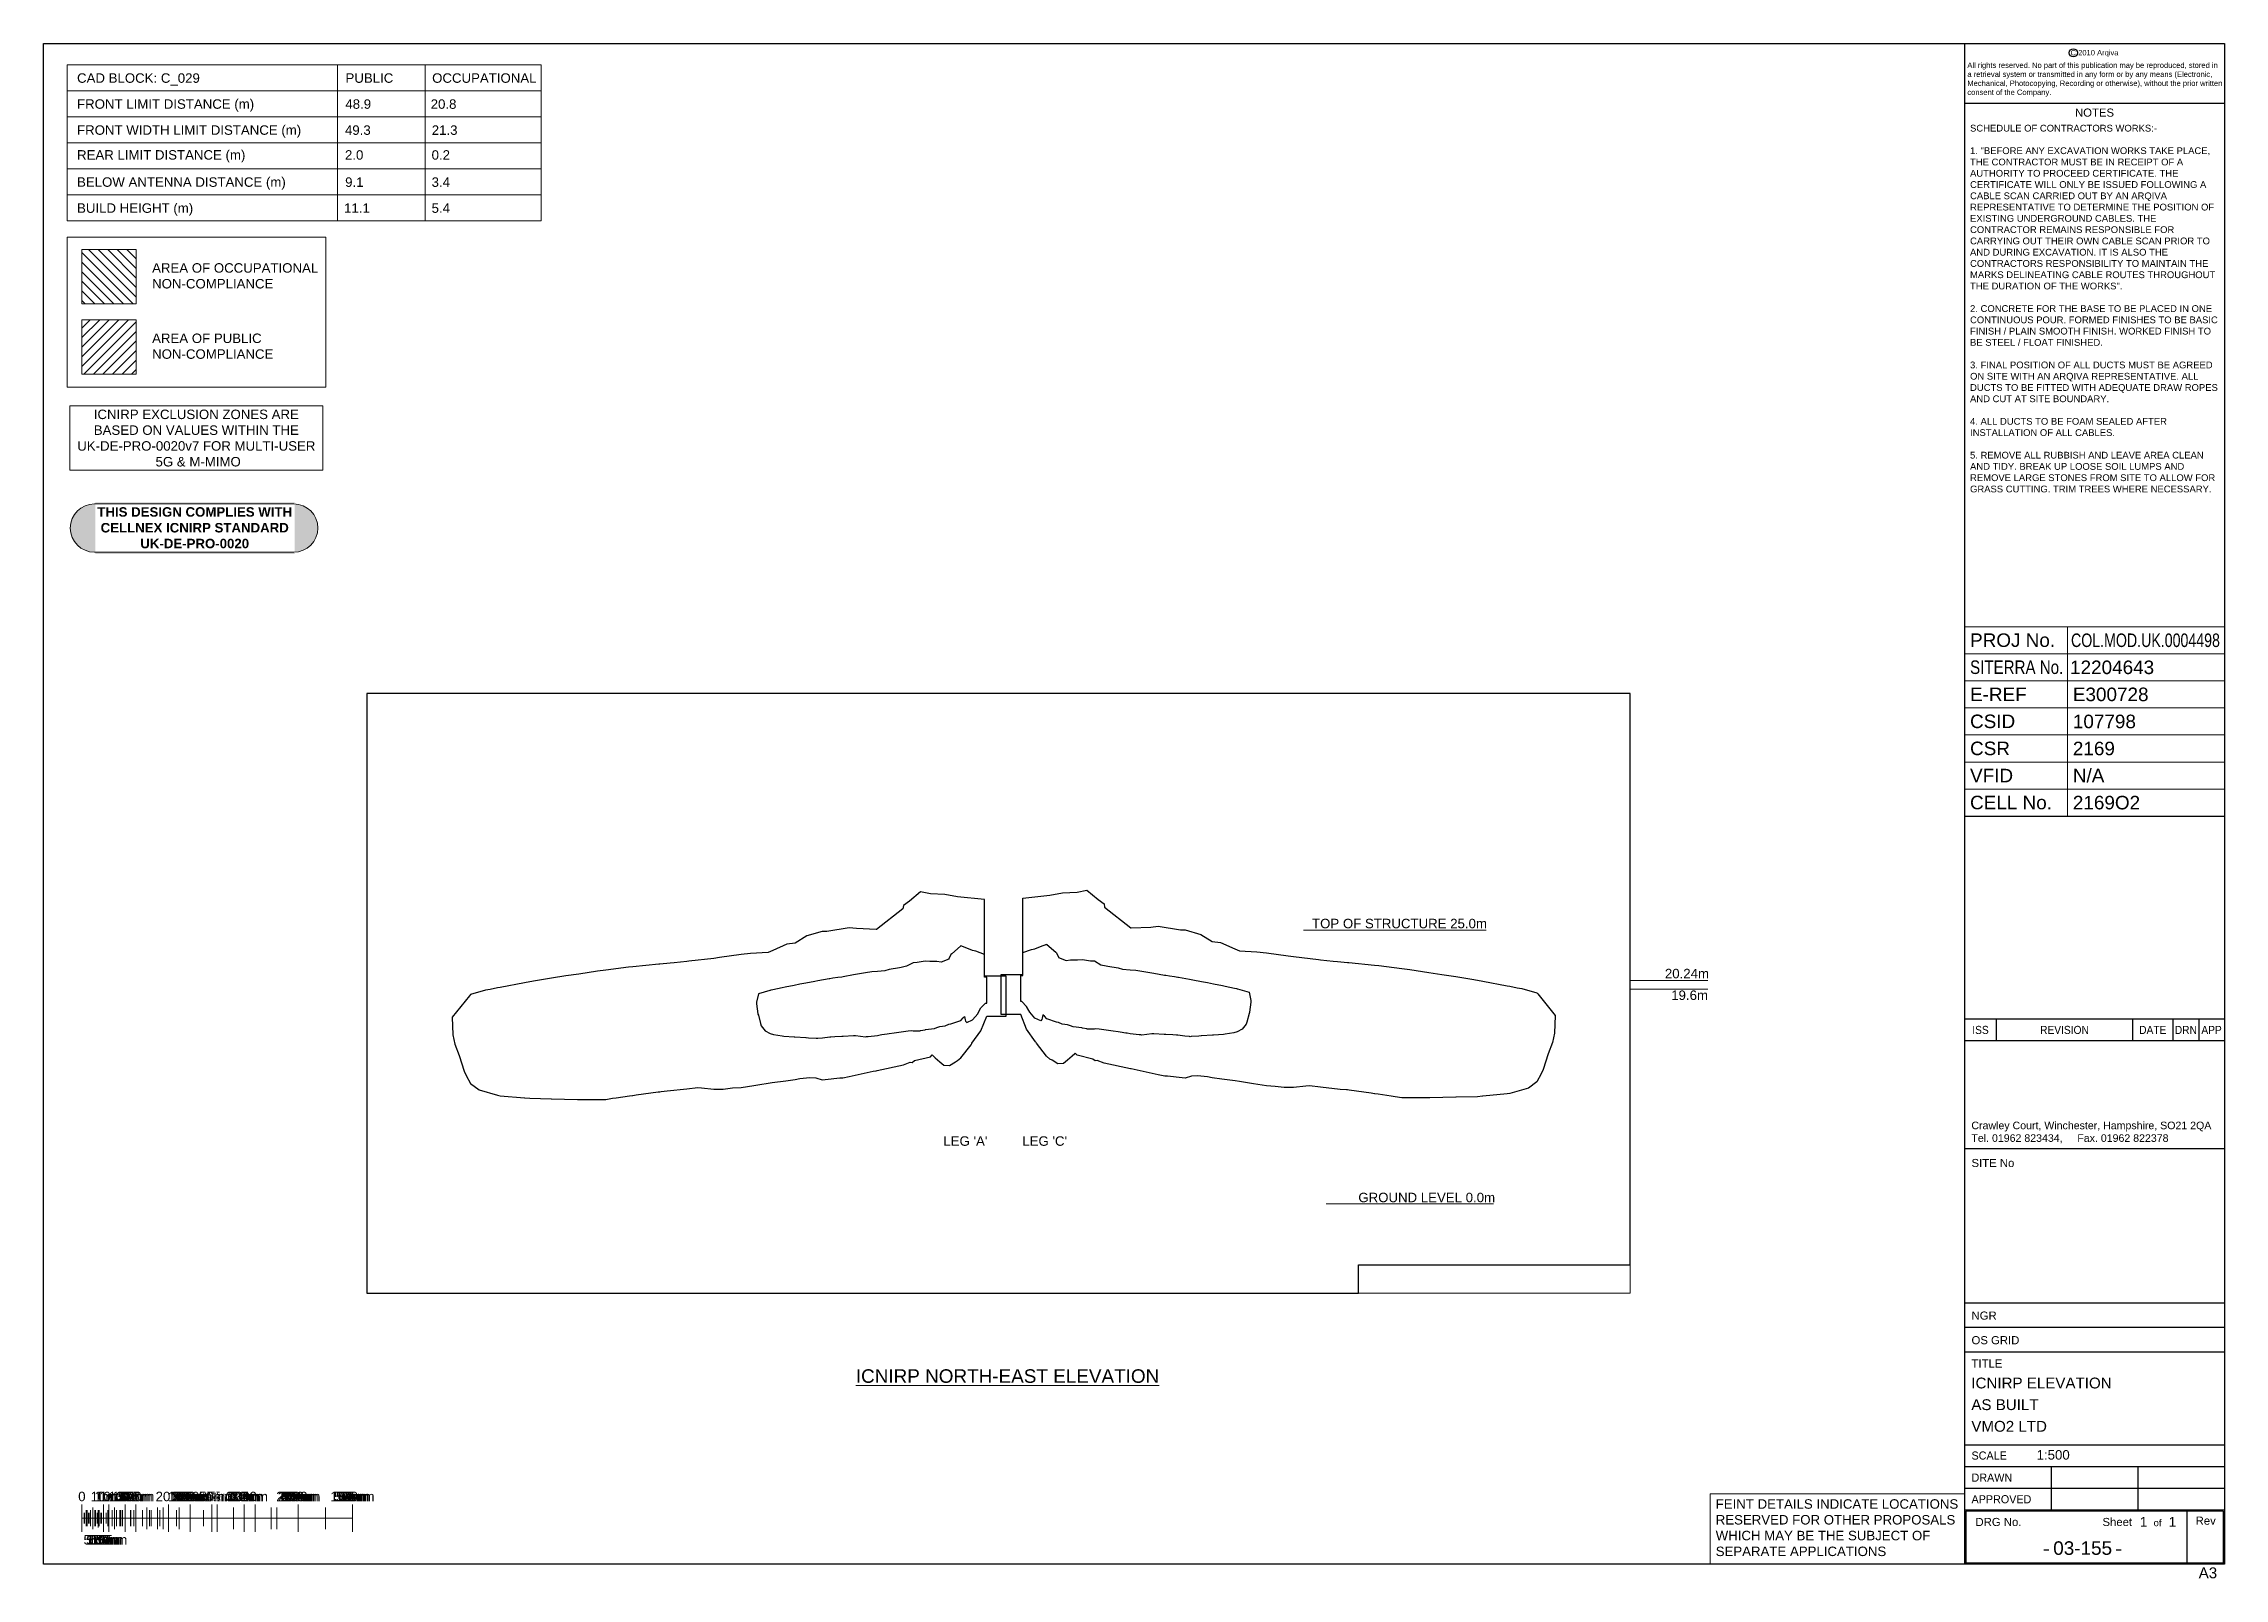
# Paper-space layout '03-155 VMO2 ICNIRP ELEVATION' of a CAD drawing. Header units: millimetres. Extents: x 0 to 403, y -3 to 281.
import ezdxf
from ezdxf.enums import TextEntityAlignment as Align

# ---------------------------------------------------------------- set-up
doc = ezdxf.new("R2010")
doc.units = ezdxf.units.MM
doc.header["$LTSCALE"] = 30
doc.layers.add('ACAD ENTITIES HIDDEN', color=7, linetype='Continuous')
for name, color, linetype, lineweight in [('BORDER', 7, 'Continuous', 25), ('HIGHLIGHT', 1, 'Continuous', 30), ('TEXT AND DIMENSIONS', 7, 'Continuous', 13)]:
    doc.layers.add(name, color=color, linetype=linetype, lineweight=lineweight)
doc.layers.add('VIEWPORTS', color=7, linetype='Continuous', plot=False)
doc.styles.add('textstyle3', font='arial.ttf')
doc.styles.add('textstyle4', font='arial.ttf', dxfattribs={"width": 0.9})
doc.styles.add('textstyle5', font='arial.ttf', dxfattribs={"width": 0.95})

# ---------------------------------------------------------------- blocks, each defined once
blk = doc.blocks.new('A3MAS')
at = {"layer": 'BORDER'}
for p, q in [((0, 281), (403, 281)), ((0, 0), (0, 281)), ((355, 281), (355, 0)), ((403, 281), (403, 0)), ((355, 270), (403, 270)), ((355, 138.24), (403, 138.24)), ((403, 100.74), (355, 100.74)), ((403, 96.74), (355, 96.74)), ((360.85, 100.74), (360.85, 96.74)), ((386.04, 100.74), (386.04, 96.74)), ((393.5, 100.74), (393.5, 96.74)), ((398.25, 100.74), (398.25, 96.74)), ((403, 76.74), (355, 76.74)), ((403, 48.21), (355, 48.21)), ((403, 43.71), (355, 43.71)), ((403, 39.21), (355, 39.21)), ((403, 22), (355, 22)), ((403, 18), (355, 18)), ((371, 18), (371, 10)), ((387, 18), (387, 10)), ((403, 14), (355, 14)), ((403, 10), (355, 10)), ((355.2, 9.8), (355.2, 0.2)), ((402.8, 9.8), (355.2, 9.8)), ((396.05, 9.8), (396.05, 0.2)), ((402.8, 9.8), (402.8, 0.2)), ((403, 0), (0, 0)), ((402.8, 0.2), (355.2, 0.2))]:
    blk.add_line(p, q, dxfattribs=at)
at = {"layer": 'BORDER', "const_width": 0.25}
for points in [[(369.61, 2.64), (370.61, 2.64)], [(382.95, 2.64), (383.95, 2.64)]]:
    blk.add_lwpolyline(points, dxfattribs=at)
at = {"layer": 'BORDER'}
blk.add_circle((375.08, 279.3), 0.764, dxfattribs=at)
at = {"layer": 'BORDER', "style": 'textstyle3'}
blk.add_text('NOTES', height=1.5, dxfattribs=at).set_placement((379, 267.5), align=Align.CENTER)
at = {"layer": 'BORDER'}
for s, style, width, p in [('ISS', 'textstyle4', 0.9, (357.93, 98.73)), ('REVISION', 'textstyle4', 0.9, (373.45, 98.73)), ('DATE', 'textstyle4', 0.9, (389.77, 98.73)), ('DRN', 'textstyle4', 0.9, (395.88, 98.73)), ('APP', 'textstyle4', 0.9, (400.63, 98.73)), ('DRAWN', 'textstyle5', 0.95, (360.03, 16)), ('APPROVED', 'textstyle5', 0.95, (361.8, 12))]:
    blk.add_text(s, height=1.5, dxfattribs=dict(at, style=style, width=width)).set_placement(p, align=Align.MIDDLE_CENTER)
at = {"layer": 'BORDER', "style": 'textstyle3'}
for s, p in [('SITE No', (356.27, 73.39)), ('NGR', (356.27, 45.19)), ('OS GRID', (356.27, 40.64)), ('TITLE', (356.27, 36.33)), ('DRG No.', (357, 7.05))]:
    blk.add_text(s, height=1.5, dxfattribs=at).set_placement(p)
at = {"layer": 'BORDER', "style": 'textstyle5', "width": 0.95}
blk.add_text('SCALE', height=1.5, dxfattribs=at).set_placement((356.27, 19.33))
at = {"layer": 'BORDER', "style": 'textstyle3'}
for s, height, p in [('Sheet', 1.5, (383.21, 7.83)), ('of', 1.25, (390.65, 7.67)), ('Rev', 1.5, (399.55, 8.03))]:
    blk.add_text(s, height=height, dxfattribs=at).set_placement(p, align=Align.MIDDLE)
for s, insert, char_height, attachment_point in [('C 2010 Arqiva', (379, 279.82), 1, 2), ('A3', (399.96, -1.61), 2, 5)]:
    blk.add_mtext(s, dxfattribs=dict(at, insert=insert, char_height=char_height, attachment_point=attachment_point))
at = {"layer": 'BORDER', "attachment_point": 1, "style": 'textstyle3'}
for s, insert, char_height, width in [('All rights reserved. No part of this publication may be reproduced, stored in a retrieval system or transmitted in any form or by any means (Electronic, Mechanical, Photocopying, Recording or otherwise), without the prior written consent of the Company.', (355.5, 277.51), 1, 47), ('Crawley Court, Winchester, Hampshire, SO21 2QA\\PTel. 01962 823434,     Fax. 01962 822378', (356.25, 81.78), 1.4, 45.75)]:
    blk.add_mtext(s, dxfattribs=dict(at, insert=insert, char_height=char_height, width=width))
at = {"layer": 'BORDER', "style": 'textstyle3'}
for tag, p, height in [('TITLE1', (356.24, 32.48), 2), ('TITLE2', (356.24, 28.48), 2), ('TITLE3', (356.24, 24.48), 2), ('SCALE', (368.3, 19.33), 1.75)]:
    blk.add_attdef(tag, p, '', height=height, dxfattribs=at)
for tag, height, p in [('SHTNO', 1.8, (388.07, 7.83)), ('SHTOF', 1.8, (393.4, 7.83)), ('USERIDCATEGORY', 2.5, (376.81, 2.98))]:
    blk.add_attdef(tag, text='', height=height, dxfattribs=at).set_placement(p, align=Align.MIDDLE)
blk = doc.blocks.new('*U36')
at = {"layer": 'TEXT AND DIMENSIONS'}
for p, q in [((0, 2.5), (0, -2.5)), ((0, 2.5), (0, -2.5)), ((0, 2.5), (0, -2.5)), ((0, 2.5), (0, -2.5)), ((0, 2.5), (0, -2.5)), ((0, 2.5), (0, -2.5)), ((0, 2.5), (0, -2.5)), ((0, 2.5), (0, -2.5)), ((0, 2.5), (0, -2.5)), ((0, 2.5), (0, -2.5)), ((0, 2.5), (0, -2.5)), ((0, 2.5), (0, -2.5)), ((0, 2.5), (0, -2.5)), ((0, 0), (40, 0)), ((0, 0), (50, 0)), ((0, 0), (40, 0)), ((0, 0), (40, 0)), ((0, 0), (50, 0)), ((0, 0), (50, 0)), ((0, 0), (50, 0)), ((0, 0), (40, 0)), ((0, 0), (50, 0)), ((0, 0), (50, 0)), ((0, 0), (50, 0)), ((0, 0), (40, 0)), ((0, 0), (40, 0)), ((0, 0), (50, 0)), ((0, 0), (40, 0)), ((0, 0), (40, 0)), ((0, 0), (40, 0)), ((0, 0), (40, 0)), ((0.4, 1), (0.4, -1)), ((0.5, 1), (0.5, -1)), ((0.8, 1.5), (0.8, -1.5)), ((0.8, 1.5), (0.8, -1.5)), ((0.8, 1), (0.8, -1)), ((1, 1.5), (1, -1.5)), ((1, 1.5), (1, -1.5)), ((1, 1.5), (1, -1.5)), ((1, 1.5), (1, -1.5)), ((1, 1.5), (1, -1.5)), ((1, 1), (1, -1)), ((1.2, 1), (1.2, -1)), ((1.5, 1), (1.5, -1)), ((1.6, 1.5), (1.6, -1.5)), ((1.6, 1.5), (1.6, -1.5)), ((1.6, 1), (1.6, -1)), ((2, 2), (2, -2)), ((2, 2), (2, -2)), ((2, 2), (2, -2)), ((2, 2), (2, -2)), ((2, 2), (2, -2)), ((2, 1.5), (2, -1.5)), ((2, 1.5), (2, -1.5)), ((2, 1.5), (2, -1.5)), ((2, 1.5), (2, -1.5)), ((2, 1), (2, -1)), ((2.4, 1.5), (2.4, -1.5)), ((2.4, 1.5), (2.4, -1.5)), ((2.4, 1), (2.4, -1)), ((2.5, 1.5), (2.5, -1.5)), ((2.5, 1.5), (2.5, -1.5)), ((2.8, 1), (2.8, -1)), ((3, 1.5), (3, -1.72)), ((3, 1.5), (3, -1.72)), ((3, 1.5), (3, -1.72)), ((3, 1.5), (3, -1.72)), ((3, 1.5), (3, -1.72)), ((3, 1), (3, -1)), ((3.2, 1.5), (3.2, -1.5)), ((3.2, 1.5), (3.2, -1.5)), ((3.2, 1), (3.2, -1)), ((3.5, 1), (3.5, -1)), ((3.6, 1), (3.6, -1)), ((4, 2.5), (4, -2.5)), ((4, 2.5), (4, -2.5)), ((4, 2.5), (4, -2.5)), ((4, 2), (4, -2)), ((4, 2), (4, -2)), ((4, 2), (4, -2)), ((4, 2), (4, -2)), ((4, 2), (4, -2)), ((4, 2), (4, -2)), ((4, 2), (4, -2)), ((4, 1), (4, -1)), ((4.5, 1), (4.5, -1)), ((4.8, 1.5), (4.8, -1.5)), ((4.8, 1.5), (4.8, -1.5)), ((5, 2.5), (5, -2.5)), ((5, 2.5), (5, -2.5)), ((5, 1.5), (5, -1.5)), ((5, 1.5), (5, -1.5)), ((5, 1.5), (5, -1.5)), ((5, 1.5), (5, -1.5)), ((5, 1.5), (5, -1.5)), ((5.6, 1.5), (5.6, -1.5)), ((5.6, 1.5), (5.6, -1.5)), ((6, 2), (6, -2)), ((6, 2), (6, -2)), ((6, 2), (6, -2)), ((6, 2), (6, -2)), ((6, 2), (6, -2)), ((6, 1.5), (6, -1.5)), ((6, 1.5), (6, -1.5)), ((6, 1.5), (6, -1.5)), ((6, 1.5), (6, -1.5)), ((6.4, 1.5), (6.4, -1.5)), ((6.4, 1.5), (6.4, -1.5)), ((7, 1.5), (7, -1.5)), ((7, 1.5), (7, -1.5)), ((7, 1.5), (7, -1.5)), ((7, 1.5), (7, -1.5)), ((7, 1.5), (7, -1.5)), ((7.2, 1.5), (7.2, -1.5)), ((7.2, 1.5), (7.2, -1.5)), ((7.5, 1.5), (7.5, -1.5)), ((7.5, 1.5), (7.5, -1.5)), ((8, 2.5), (8, -2.5)), ((8, 2.5), (8, -2.5)), ((8, 2), (8, -2)), ((8, 2), (8, -2)), ((8, 2), (8, -2)), ((8, 2), (8, -2)), ((8, 2), (8, -2)), ((8, 2), (8, -2)), ((8, 2), (8, -2)), ((8, 2), (8, -2)), ((9, 1.5), (9, -1.5)), ((9, 1.5), (9, -1.5)), ((9.07, 1.5), (9.07, -1.5)), ((9.07, 1.5), (9.07, -1.5)), ((9.07, 1.5), (9.07, -1.5)), ((9.6, 1.5), (9.6, -1.5)), ((10, 2.5), (10, -2.5)), ((10, 2.5), (10, -2.5)), ((10, 2.5), (10, -2.5)), ((10, 2.5), (10, -2.5)), ((10, 2.5), (10, -2.5)), ((10, 2.5), (10, -2.5)), ((10, 2.5), (10, -2.5)), ((10, 2), (10, -2)), ((10, 2), (10, -2)), ((10, 1.5), (10, -1.5)), ((10, 1.5), (10, -1.5)), ((10, 1.5), (10, -1.5)), ((10, 1.5), (10, -1.5)), ((10, 1.5), (10, -1.5)), ((11.2, 1.5), (11.2, -1.5)), ((12, 2), (12, -2)), ((12, 2), (12, -2)), ((12, 2), (12, -2)), ((12, 2), (12, -2)), ((12, 2), (12, -2)), ((12, 2), (12, -2)), ((12, 2), (12, -2)), ((12, 2), (12, -2)), ((12, 2), (12, -2)), ((12.5, 1.5), (12.5, -1.5)), ((12.5, 1.5), (12.5, -1.5)), ((12.8, 1.5), (12.8, -1.5)), ((14, 2), (14, -2)), ((14, 2), (14, -2)), ((14, 2), (14, -2)), ((14, 2), (14, -2)), ((14, 2), (14, -2)), ((14, 1.5), (14, -1.5)), ((14, 1.5), (14, -1.5)), ((14, 1.5), (14, -1.5)), ((14, 1.5), (14, -1.5)), ((14, 1.5), (14, -1.5)), ((14.4, 1.5), (14.4, -1.5)), ((15, 2), (15, -2)), ((15, 2), (15, -2)), ((16, 2.5), (16, -2.5)), ((16, 2), (16, -2)), ((16, 2), (16, -2)), ((16, 2), (16, -2)), ((16, 2), (16, -2)), ((16, 2), (16, -2)), ((16, 2), (16, -2)), ((16, 2), (16, -2)), ((16, 2), (16, -2)), ((16, 2), (16, -2)), ((17.5, 1.5), (17.5, -1.5)), ((17.5, 1.5), (17.5, -1.5)), ((18, 2), (18, -2)), ((18, 2), (18, -2)), ((18, 2), (18, -2)), ((18, 2), (18, -2)), ((18, 2), (18, -2)), ((18, 1.5), (18, -1.5)), ((18, 1.5), (18, -1.5)), ((18, 1.5), (18, -1.5)), ((18, 1.5), (18, -1.5)), ((18, 1.5), (18, -1.5)), ((20, 2.5), (20, -2.5)), ((20, 2.5), (20, -2.5)), ((20, 2.5), (20, -2.5)), ((20, 2.5), (20, -2.5)), ((20, 2.5), (20, -2.5)), ((20, 2.5), (20, -2.5)), ((20, 2.5), (20, -2.5)), ((20, 2.5), (20, -2.5)), ((20, 2.5), (20, -2.5)), ((20, 2.5), (20, -2.5)), ((20, 2), (20, -2)), ((20, 2), (20, -2)), ((20, 2), (20, -2)), ((22.5, 1.5), (22.5, -1.5)), ((22.5, 1.5), (22.5, -1.5)), ((24, 2.5), (24, -2.5)), ((24, 2), (24, -2)), ((24, 2), (24, -2)), ((24, 2), (24, -2)), ((25, 2.5), (25, -2.5)), ((25, 2.5), (25, -2.5)), ((28, 2), (28, -2)), ((28, 2), (28, -2)), ((28, 2), (28, -2)), ((30, 2.5), (30, -2.5)), ((30, 2.5), (30, -2.5)), ((30, 2), (30, -2)), ((30, 2), (30, -2)), ((32, 2.5), (32, -2.5)), ((32, 2), (32, -2)), ((32, 2), (32, -2)), ((32, 2), (32, -2)), ((35, 2), (35, -2)), ((35, 2), (35, -2)), ((36, 2), (36, -2)), ((36, 2), (36, -2)), ((36, 2), (36, -2)), ((40, 2.5), (40, -2.5)), ((40, 2.5), (40, -2.5)), ((40, 2.5), (40, -2.5)), ((40, 2.5), (40, -2.5)), ((40, 2.5), (40, -2.5)), ((40, 2.5), (40, -2.5)), ((40, 2.5), (40, -2.5)), ((40, 2.5), (40, -2.5)), ((40, 2.5), (40, -2.5)), ((40, 2.5), (40, -2.5)), ((40, 2.5), (40, -2.5)), ((40, 2), (40, -2)), ((40, 2), (40, -2)), ((45, 2), (45, -2)), ((45, 2), (45, -2)), ((50, 2.5), (50, -2.5)), ((50, 2.5), (50, -2.5)), ((50, 2.5), (50, -2.5)), ((50, 2.5), (50, -2.5))]:
    blk.add_line(p, q, dxfattribs=at)
at = {"layer": 'TEXT AND DIMENSIONS', "flags": 128}
for points in [[(0, 2.5), (0, -2.5)], [(0, 2.5), (0, -2.5)], [(0, 2.5), (0, -2.5)], [(0, 2.5), (0, -2.5)], [(0, 2.5), (0, -2.5)], [(0, 2.5), (0, -2.5)], [(0, 2.5), (0, -2.5)], [(0, 0), (50, 0)], [(0, 0), (40, 0)], [(1, 1.5), (1, -1.5)], [(1, 1.5), (1, -1.5)], [(1, 1.5), (1, -1.5)], [(2, 1.5), (2, -1.5)], [(2, 1.5), (2, -1.5)], [(2, 1.5), (2, -1.5)], [(3, 1.5), (3, -1.5)], [(3, 1.5), (3, -1.5)], [(3, 1.5), (3, -1.5)], [(4, 2), (4, -2)], [(4, 1.5), (4, -1.5)], [(4, 1.5), (4, -1.5)], [(4, 1.5), (4, -1.5)], [(5, 2), (5, -2)], [(5, 2), (5, -2)], [(5, 2), (5, -2)], [(6, 1.5), (6, -1.5)], [(6, 1.5), (6, -1.5)], [(6, 1.5), (6, -1.5)], [(7, 1.5), (7, -1.5)], [(7, 1.5), (7, -1.5)], [(7, 1.5), (7, -1.5)], [(8, 2), (8, -2)], [(8, 1.5), (8, -1.5)], [(8, 1.5), (8, -1.5)], [(8, 1.5), (8, -1.5)], [(9, 1.5), (9, -1.5)], [(9, 1.5), (9, -1.5)], [(9, 1.5), (9, -1.5)], [(10, 2.5), (10, -2.5)], [(10, 2.5), (10, -2.5)], [(10, 2.5), (10, -2.5)], [(12, 2), (12, -2)], [(16, 2), (16, -2)], [(20, 2.5), (20, -2.5)], [(20, 2.5), (20, -2.5)], [(20, 2.5), (20, -2.5)], [(20, 2.5), (20, -2.5)], [(25, 2.5), (25, -2.5)], [(30, 2.5), (30, -2.5)], [(40, 2.5), (40, -2.5)], [(40, 2.5), (40, -2.5)], [(40, 2.5), (40, -2.5)], [(50, 2.5), (50, -2.5)], [(50, 2.5), (50, -2.5)], [(50, 2.5), (50, -2.5)], [(50, 2.5), (50, -2.5)], [(50, 2.5), (50, -2.5)]]:
    blk.add_lwpolyline(points, dxfattribs=at)
at = {"layer": 'TEXT AND DIMENSIONS'}
for points in [[(1, 1.5), (1, -1.5)], [(1, 1.5), (1, -1.5)], [(1, 1.5), (1, -1.5)], [(1, 1.5), (1, -1.5)], [(2, 1.5), (2, -1.5)], [(2, 1.5), (2, -1.5)], [(2, 1.5), (2, -1.5)], [(2, 1.5), (2, -1.5)], [(3, 1.5), (3, -1.5)], [(3, 1.5), (3, -1.5)], [(3, 1.5), (3, -1.5)], [(3, 1.5), (3, -1.5)], [(4, 1.5), (4, -1.5)], [(4, 1.5), (4, -1.5)], [(4, 1.5), (4, -1.5)], [(4, 1.5), (4, -1.5)], [(5, 2), (5, -2)], [(5, 2), (5, -2)], [(5, 2), (5, -2)], [(5, 2), (5, -2)], [(6, 1.5), (6, -1.5)], [(6, 1.5), (6, -1.5)], [(6, 1.5), (6, -1.5)], [(6, 1.5), (6, -1.5)], [(7, 1.5), (7, -1.5)], [(7, 1.5), (7, -1.5)], [(7, 1.5), (7, -1.5)], [(7, 1.5), (7, -1.5)], [(8, 1.5), (8, -1.5)], [(8, 1.5), (8, -1.5)], [(8, 1.5), (8, -1.5)], [(8, 1.5), (8, -1.5)], [(9, 1.5), (9, -1.5)], [(9, 1.5), (9, -1.5)], [(9, 1.5), (9, -1.5)], [(9, 1.5), (9, -1.5)], [(10, 2.5), (10, -2.5)], [(10, 2.5), (10, -2.5)], [(12, 1.5), (12, -1.5)], [(12, 1.5), (12, -1.5)], [(12, 1.5), (12, -1.5)], [(12, 1.5), (12, -1.5)], [(12, 1.5), (12, -1.5)], [(14, 1.5), (14, -1.5)], [(14, 1.5), (14, -1.5)], [(14, 1.5), (14, -1.5)], [(14, 1.5), (14, -1.5)], [(14, 1.5), (14, -1.5)], [(16, 1.5), (16, -1.5)], [(16, 1.5), (16, -1.5)], [(16, 1.5), (16, -1.5)], [(16, 1.5), (16, -1.5)], [(16, 1.5), (16, -1.5)], [(18, 1.5), (18, -1.5)], [(18, 1.5), (18, -1.5)], [(18, 1.5), (18, -1.5)], [(18, 1.5), (18, -1.5)], [(18, 1.5), (18, -1.5)], [(20, 2.5), (20, -2.5)], [(24, 2), (24, -2)], [(25, 2.5), (25, -2.5)], [(25, 2), (25, -2)], [(25, 2), (25, -2)], [(25, 2), (25, -2)], [(25, 2), (25, -2)], [(25, 2), (25, -2)], [(28, 2), (28, -2)], [(30, 2.5), (30, -2.5)], [(30, 2.5), (30, -2.5)], [(32, 2), (32, -2)], [(36, 2), (36, -2)], [(40, 2.5), (40, -2.5)], [(40, 2.5), (40, -2.5)]]:
    blk.add_lwpolyline(points, dxfattribs=at)
at = {"layer": 'TEXT AND DIMENSIONS', "char_height": 1.75, "attachment_point": 5, "style": 'textstyle3'}
for s, insert in [('0', (0, 4)), ('0', (0, 4)), ('0', (0, 4)), ('0', (0, 4)), ('0', (0, 4)), ('0', (0, 4)), ('0', (0, 4)), ('0', (0, 4)), ('0', (0, 4)), ('0', (0, 4)), ('0', (0, 4)), ('0', (0, 4)), ('0', (0, 4)), ('0', (0, 4)), ('0', (0, 4)), ('0', (0, 4)), ('0', (0, 4)), ('0', (0, 4)), ('0', (0, 4)), ('0', (0, 4)), ('10m', (4, 4)), ('1m', (4, 4)), ('10m', (5, 4)), ('1m', (5, 4)), ('100m', (8, 4)), ('10m', (8, 4)), ('50mm', (10, 4)), ('20mm', (10, 4)), ('10mm', (10, 4)), ('500m', (10, 4)), ('100m', (10, 4)), ('0.1m', (10, 4)), ('0.2m', (10, 4)), ('0.5m', (10, 4)), ('50m', (10, 4)), ('10m', (10, 4)), ('5m', (10, 4)), ('1m', (10, 4)), ('20m', (16, 4)), ('100mm', (20, 4)), ('1000m', (20, 4)), ('20mm', (20, 4)), ('500m', (20, 4)), ('200m', (20, 4)), ('250m', (20, 4)), ('100m', (20, 4)), ('0.2m', (20, 4)), ('0.5m', (20, 4)), ('50m', (20, 4)), ('20m', (20, 4)), ('10m', (20, 4)), ('5m', (20, 4)), ('2m', (20, 4)), ('1m', (20, 4)), ('50mm', (25, 4)), ('30m', (24, 4)), ('0.5m', (25, 4)), ('50m', (25, 4)), ('5m', (25, 4)), ('30mm', (30, 4)), ('300m', (30, 4)), ('0.3m', (30, 4)), ('30m', (30, 4)), ('3m', (30, 4)), ('40m', (32, 4)), ('200mm', (40, 4)), ('2000m', (40, 4)), ('1000m', (40, 4)), ('40mm', (40, 4)), ('400m', (40, 4)), ('500m', (40, 4)), ('200m', (40, 4)), ('100m', (40, 4)), ('0.4m', (40, 4)), ('40m', (40, 4)), ('50m', (40, 4)), ('20m', (40, 4)), ('10m', (40, 4)), ('4m', (40, 4)), ('2m', (40, 4)), ('1m', (40, 4)), ('100mm', (50, 4)), ('50mm', (50, 4)), ('500m', (50, 4)), ('100m', (50, 4)), ('0.5m', (50, 4)), ('50m', (50, 4)), ('10m', (50, 4)), ('5m', (50, 4)), ('1m', (50, 4)), ('5m', (2, -4)), ('5m', (2.5, -4)), ('100m', (4, -4)), ('0.1m', (4, -4)), ('50m', (4, -4)), ('10mm', (5, -4)), ('0.1m', (5, -4)), ('0.5m', (5, -4)), ('5mm', (5, -4)), ('5m', (4, -4)), ('50m', (5, -4)), ('5m', (5, -4))]:
    blk.add_mtext(s, dxfattribs=dict(at, insert=insert))

psp = doc.layouts.new('03-155 VMO2 ICNIRP ELEVATION')

# ---------------------------------------------------------------- hatches: boundary and pattern name
at = {"layer": 'TEXT AND DIMENSIONS', "transparency": 33554687}
h = psp.add_hatch(dxfattribs=at)
h.set_pattern_fill('ANSI31', color=1, scale=10, angle=90, style=0, pattern_type=0)
h.set_pattern_definition([(135, (-63.7203, 210.6516), (-0.883883, -0.883883), [])])
h.paths.add_polyline_path([(17.09, 242.93), (7.09, 242.93), (7.09, 232.93), (17.09, 232.93)], flags=0)
h = psp.add_hatch(dxfattribs=at)
h.set_pattern_fill('ANSI31', color=5, scale=10, style=0, pattern_type=0)
h.set_pattern_definition([(45, (-63.7203, 210.6516), (-0.883883, 0.883883), [])])
h.paths.add_polyline_path([(17.09, 229.93), (7.09, 229.93), (7.09, 219.93), (17.09, 219.93)], flags=0)
h = psp.add_hatch(color=3, dxfattribs=at)
edge = h.paths.add_edge_path(flags=0)
edge.add_arc((46.22, 191.48), 4.47, 270, 450)
edge.add_line((46.22, 195.94), (9.39, 195.94))
edge.add_arc((9.39, 191.48), 4.47, 90, 270)
edge.add_line((9.39, 187.01), (46.22, 187.01))
h.paths.add_polyline_path([(9.55, 186.7), (46.42, 186.7), (46.42, 196.2), (9.55, 196.2)], flags=0)

# ---------------------------------------------------------------- linework, layer by layer
at = {"layer": 'HIGHLIGHT', "color": 5}
for points in [[(177.88, 108.69), (173.88, 108.69), (173.88, 122.81), (168.88, 123.3), (166.57, 123.78), (163.88, 123.89), (162.05, 124.26), (159.99, 122.54), (158.88, 121.73), (158.78, 121.09), (153.92, 117.27), (153.88, 117.27), (150.24, 117.45), (148.88, 117.58), (144.73, 116.94), (143.88, 116.93), (141.01, 116.09), (138.88, 114.76), (137.34, 114.55), (134.73, 113.41), (133.88, 113.04), (130.63, 112.84), (128.88, 112.68), (124.88, 112.09), (123.88, 111.96), (119.23, 111.44), (118.88, 111.4), (116.52, 111.15), (115.77, 111.09), (113.88, 110.89), (113.66, 110.87), (108.88, 110.39), (108.09, 110.3), (103.88, 109.79), (102.38, 109.59), (98.88, 109.06), (96.49, 108.7), (93.88, 108.3), (90.52, 107.73), (88.88, 107.43), (84.37, 106.58), (83.88, 106.49), (82.51, 106.23), (81.67, 106.09), (78.88, 105.3), (78.7, 105.06), (75.52, 101.09), (75.63, 97.84), (76.02, 96.09), (76.8, 94.01), (77.72, 91.09), (78.08, 90.29), (78.88, 88.81), (80.46, 87.67), (83.88, 86.67), (84.37, 86.58), (88.88, 86.16), (88.95, 86.16), (89.86, 86.09), (93.8, 86.01), (93.88, 86.01), (98.68, 85.89), (98.88, 85.89), (101.55, 85.9), (102.7, 85.9), (103.65, 85.86), (103.88, 85.9), (105.1, 86.09), (105.79, 86.2), (108.25, 86.55), (108.84, 86.61), (108.88, 86.61), (109.5, 86.71), (113.57, 87.3), (113.88, 87.32), (114.11, 87.36), (115.24, 87.45), (118.88, 87.85), (120.89, 88.1), (121.58, 88.03), (123.88, 87.79), (125.57, 87.78), (127.28, 88), (128.88, 88.11), (131.24, 88.45), (132.34, 88.64), (133.88, 88.87), (134.63, 89), (137.14, 89.35), (138.88, 89.6), (139.77, 89.73), (141.62, 89.95), (142.69, 89.9), (143.88, 89.53), (144.42, 89.59), (147.13, 89.85), (147.67, 89.88), (148.88, 90.11), (149.42, 90.27), (153.29, 91.09), (153.88, 91.2), (154.02, 91.23), (158.88, 92.25), (160.12, 92.75), (160.51, 92.72), (160.95, 93.05), (163.88, 93.77), (164.2, 94.14), (164.3, 94.01), (164.75, 93.59), (165.61, 92.82), (166.38, 92.24), (167.43, 92.14), (168.5, 92.83), (168.88, 93.05), (169.52, 93.59), (171.38, 95.97), (171.44, 96.09), (171.54, 96.25), (171.54, 96.26), (173.21, 98.59), (174.28, 101.29), (177.88, 101.29), (177.88, 108.69)], [(176.96, 108.99), (180.97, 108.99), (180.97, 123.11), (185.97, 123.61), (188.28, 124.09), (190.97, 124.2), (192.8, 124.56), (194.86, 122.85), (195.97, 122.04), (196.07, 121.39), (200.93, 117.58), (200.97, 117.57), (204.61, 117.75), (205.97, 117.89), (210.12, 117.25), (210.97, 117.23), (213.83, 116.39), (215.97, 115.07), (217.51, 114.86), (220.11, 113.72), (220.97, 113.35), (224.21, 113.15), (225.97, 112.98), (229.96, 112.4), (230.97, 112.27), (235.61, 111.75), (235.97, 111.71), (238.32, 111.46), (239.08, 111.39), (240.97, 111.2), (241.18, 111.18), (245.97, 110.7), (246.76, 110.61), (250.97, 110.1), (252.47, 109.89), (255.97, 109.37), (258.36, 109), (260.97, 108.6), (264.33, 108.04), (265.97, 107.74), (270.47, 106.89), (270.97, 106.79), (272.33, 106.54), (273.18, 106.39), (275.97, 105.61), (276.15, 105.37), (279.33, 101.39), (279.21, 98.15), (278.82, 96.39), (278.05, 94.32), (277.13, 91.39), (276.77, 90.6), (275.97, 89.12), (274.39, 87.97), (270.97, 86.97), (270.47, 86.89), (265.97, 86.47), (265.9, 86.47), (264.98, 86.39), (261.05, 86.31), (260.97, 86.31), (256.16, 86.2), (255.97, 86.19), (253.29, 86.2), (252.15, 86.2), (251.19, 86.17), (250.97, 86.2), (249.75, 86.39), (249.05, 86.5), (246.6, 86.86), (246.01, 86.92), (245.97, 86.92), (245.35, 87.02), (241.28, 87.61), (240.97, 87.63), (240.74, 87.66), (239.61, 87.75), (235.97, 88.16), (233.96, 88.4), (233.26, 88.34), (230.97, 88.09), (229.28, 88.08), (227.57, 88.3), (225.97, 88.42), (223.6, 88.76), (222.5, 88.95), (220.97, 89.18), (220.22, 89.31), (217.71, 89.65), (215.97, 89.9), (215.08, 90.04), (213.23, 90.26), (212.15, 90.21), (210.97, 89.83), (210.42, 89.89), (207.72, 90.16), (207.18, 90.19), (205.97, 90.42), (205.43, 90.57), (201.56, 91.39), (200.97, 91.51), (200.83, 91.53), (195.97, 92.56), (194.72, 93.05), (194.34, 93.02), (193.9, 93.35), (190.97, 94.07), (190.65, 94.44), (190.54, 94.32), (190.1, 93.89), (189.24, 93.13), (188.47, 92.55), (187.42, 92.45), (186.35, 93.14), (185.97, 93.35), (185.33, 93.89), (183.47, 96.28), (183.41, 96.39), (183.31, 96.55), (183.31, 96.56), (181.63, 98.89), (180.57, 101.59), (176.96, 101.59), (176.96, 108.99)]]:
    psp.add_lwpolyline(points, dxfattribs=at)
at = {"layer": 'HIGHLIGHT', "color": 1}
for points in [[(174.28, 108.49), (173.88, 108.49), (173.88, 112.7), (172.27, 113.28), (171.68, 113.43), (170.62, 113.83), (169.48, 114.29), (169.44, 114.23), (167.81, 112.78), (167.68, 112.69), (167.3, 111.87), (167.28, 111.83), (165.86, 111.27), (165.08, 111.36), (163.79, 111.4), (162.88, 111.44), (161.4, 111.21), (160.68, 111.16), (159.46, 110.49), (158.48, 110.25), (158.19, 110.2), (156.28, 109.87), (155.44, 109.65), (154.08, 109.54), (153.04, 109.45), (151.88, 109.29), (150.43, 109.04), (149.68, 108.9), (147.74, 108.55), (147.48, 108.51), (146.78, 108.41), (145.87, 108.29), (145.28, 108.17), (145.14, 108.15), (143.08, 107.8), (142.49, 107.7), (140.88, 107.38), (139.75, 107.16), (138.68, 106.96), (137.01, 106.62), (136.48, 106.52), (134.74, 106.15), (134.41, 106.09), (134.28, 106.04), (134.21, 106.02), (132.08, 105.42), (131.74, 103.89), (131.75, 103.56), (131.99, 101.69), (132.01, 101.62), (132.08, 101.45), (132.48, 99.89), (132.6, 99.49), (133.36, 98.57), (134.28, 98.07), (134.87, 97.88), (136.48, 97.61), (136.78, 97.59), (138.68, 97.46), (138.84, 97.45), (140.88, 97.35), (140.94, 97.35), (141.37, 97.29), (142.77, 97.19), (142.97, 97.18), (143.08, 97.19), (143.93, 97.29), (145.28, 97.45), (145.47, 97.48), (146.2, 97.52), (147.48, 97.59), (147.78, 97.59), (149.68, 97.69), (150.06, 97.67), (151.88, 97.48), (152.06, 97.5), (152.09, 97.5), (152.37, 97.54), (154.08, 97.72), (154.6, 97.81), (154.87, 97.86), (155.9, 98.02), (156.28, 98.07), (157.2, 98.21), (158.48, 98.4), (159.75, 98.56), (160.42, 98.64), (160.68, 98.58), (161.98, 98.59), (162.06, 98.61), (162.88, 98.77), (163, 98.8), (164.61, 99.02), (165.08, 99.15), (165.62, 99.35), (166.63, 99.49), (167.28, 99.78), (167.67, 99.88), (169.48, 100.45), (169.9, 100.98), (170.17, 101.2), (170.33, 100.59), (170.35, 100.36), (170.58, 100.1), (171.66, 100.59), (171.68, 100.61), (172.62, 101.69), (172.78, 101.99), (173.21, 102.79), (174.08, 103.69), (174.28, 103.69), (174.28, 108.49)], [(180.57, 108.79), (180.97, 108.79), (180.97, 113.01), (182.58, 113.58), (183.17, 113.73), (184.22, 114.14), (185.37, 114.59), (185.41, 114.53), (187.04, 113.09), (187.16, 112.99), (187.55, 112.18), (187.57, 112.14), (188.99, 111.58), (189.77, 111.67), (191.06, 111.7), (191.97, 111.74), (193.45, 111.52), (194.17, 111.47), (195.38, 110.79), (196.37, 110.56), (196.65, 110.51), (198.57, 110.18), (199.4, 109.96), (200.77, 109.85), (201.81, 109.75), (202.97, 109.6), (204.41, 109.35), (205.17, 109.21), (207.11, 108.86), (207.37, 108.82), (208.06, 108.71), (208.97, 108.59), (209.57, 108.48), (209.71, 108.45), (211.77, 108.11), (212.36, 108.01), (213.97, 107.68), (215.09, 107.47), (216.17, 107.26), (217.83, 106.93), (218.37, 106.82), (220.1, 106.46), (220.44, 106.39), (220.57, 106.35), (220.63, 106.33), (222.77, 105.73), (223.11, 104.19), (223.1, 103.87), (222.86, 101.99), (222.83, 101.93), (222.77, 101.75), (222.37, 100.19), (222.25, 99.79), (221.48, 98.88), (220.57, 98.37), (219.97, 98.19), (218.37, 97.92), (218.07, 97.89), (216.17, 97.77), (216, 97.76), (213.97, 97.66), (213.91, 97.65), (213.47, 97.59), (212.08, 97.5), (211.88, 97.48), (211.77, 97.49), (210.92, 97.59), (209.57, 97.76), (209.38, 97.78), (208.65, 97.83), (207.37, 97.89), (207.06, 97.9), (205.17, 97.99), (204.79, 97.98), (202.97, 97.79), (202.79, 97.81), (202.76, 97.81), (202.48, 97.84), (200.77, 98.02), (200.25, 98.11), (199.97, 98.16), (198.95, 98.32), (198.57, 98.38), (197.64, 98.52), (196.37, 98.71), (195.09, 98.87), (194.42, 98.95), (194.17, 98.88), (192.86, 98.9), (192.79, 98.92), (191.97, 99.07), (191.85, 99.11), (190.24, 99.32), (189.77, 99.46), (189.23, 99.65), (188.22, 99.79), (187.57, 100.09), (187.17, 100.19), (185.37, 100.75), (184.94, 101.28), (184.67, 101.51), (184.52, 100.89), (184.49, 100.67), (184.27, 100.4), (183.19, 100.89), (183.17, 100.92), (182.22, 101.99), (182.07, 102.3), (181.63, 103.09), (180.77, 103.99), (180.57, 103.99), (180.57, 108.79)]]:
    psp.add_lwpolyline(points, dxfattribs=at)
at = {"layer": 'TEXT AND DIMENSIONS'}
for p, q in [((54.32, 277.08), (54.32, 248.24)), ((70.54, 277.08), (70.54, 248.24)), ((4.38, 272.27), (91.96, 272.27)), ((4.38, 267.46), (91.96, 267.46)), ((4.38, 262.66), (91.96, 262.66)), ((4.38, 257.85), (91.96, 257.85)), ((4.38, 253.04), (91.96, 253.04)), ((355, 173.24), (403, 173.24)), ((374, 163.24), (374, 173.24)), ((355, 168.24), (403, 168.24)), ((355, 163.24), (403, 163.24)), ((374, 158.24), (374, 163.24)), ((355, 158.24), (403, 158.24)), ((374, 153.24), (374, 158.24)), ((355, 153.24), (403, 153.24)), ((374, 148.24), (374, 153.24)), ((355, 148.24), (403, 148.24)), ((374, 143.24), (374, 148.24)), ((355, 143.24), (403, 143.24)), ((374, 138.24), (374, 143.24)), ((232.85, 117.14), (266.58, 117.14)), ((293.19, 107.89), (307.57, 107.89)), ((293.19, 106.29), (307.57, 106.29)), ((237.03, 66.57), (267.96, 66.57)), ((355, 13), (308, 13)), ((308, 13), (308, 0))]:
    psp.add_line(p, q, dxfattribs=at)
for points in [[(4.38, 277.08), (91.96, 277.08), (91.96, 248.24), (4.38, 248.24)], [(4.38, 245.24), (52.16, 245.24), (52.16, 217.5), (4.38, 217.5)], [(4.83, 202.16), (4.83, 214.05), (51.61, 214.05), (51.61, 202.16)]]:
    psp.add_lwpolyline(points, close=True, dxfattribs=at)
psp.add_lwpolyline([(91.96, 277.08), (4.38, 277.08)], dxfattribs=at)
at = {"layer": 'TEXT AND DIMENSIONS', "color": 1}
psp.add_lwpolyline([(7.09, 232.93), (17.09, 232.93), (17.09, 242.93), (7.09, 242.93)], close=True, dxfattribs=at)
at = {"layer": 'TEXT AND DIMENSIONS', "color": 5}
psp.add_lwpolyline([(7.09, 219.93), (17.09, 219.93), (17.09, 229.93), (7.09, 229.93)], close=True, dxfattribs=at)
at = {"layer": 'TEXT AND DIMENSIONS', "color": 3}
psp.add_lwpolyline([(9.39, 187.01, -1), (9.39, 195.94), (46.22, 195.94, -1), (46.22, 187.01)], format="xyb", close=True, dxfattribs=at)
at = {"layer": 'VIEWPORTS'}
psp.add_lwpolyline([(59.76, 160.89), (59.76, 50.09), (243, 50.09), (243, 55.29), (293.19, 55.29), (293.19, 160.89)], close=True, dxfattribs=at)

# ---------------------------------------------------------------- block references
at = {"layer": 'BORDER'}
psp.add_blockref('A3MAS', (0, 0), dxfattribs=at).add_auto_attribs({'USERIDCATEGORY': '03-155', 'SCALE': '1:500', 'SHTNO': '1', 'SHTOF': '1', 'TITLE1': 'ICNIRP ELEVATION', 'TITLE2': 'AS BUILT', 'TITLE3': 'VMO2 LTD'})
at = {"layer": 'TEXT AND DIMENSIONS'}
psp.add_blockref('*U36', (7.07, 8.5), dxfattribs=at)

# ---------------------------------------------------------------- texts
at = {"layer": 'ACAD ENTITIES HIDDEN', "insert": (356, 266), "char_height": 1.25, "width": 46, "attachment_point": 1, "style": 'textstyle3'}
psp.add_mtext('SCHEDULE OF CONTRACTORS WORKS:-\\P\\P1. "BEFORE ANY EXCAVATION WORKS TAKE PLACE, THE CONTRACTOR MUST BE IN RECEIPT OF A AUTHORITY TO PROCEED CERTIFICATE. THE CERTIFICATE WILL ONLY BE ISSUED FOLLOWING A CABLE SCAN CARRIED OUT BY AN ARQIVA REPRESENTATIVE TO DETERMINE THE POSITION OF EXISTING UNDERGROUND CABLES. THE CONTRACTOR REMAINS RESPONSIBLE FOR CARRYING OUT THEIR OWN CABLE SCAN PRIOR TO AND DURING EXCAVATION. IT IS ALSO THE CONTRACTORS RESPONSIBILITY TO MAINTAIN THE MARKS DELINEATING CABLE ROUTES THROUGHOUT THE DURATION OF THE WORKS".\\P\\P2. CONCRETE FOR THE BASE TO BE PLACED IN ONE CONTINUOUS POUR. FORMED FINISHES TO BE BASIC FINISH / PLAIN SMOOTH FINISH. WORKED FINISH TO BE STEEL / FLOAT FINISHED.\\P\\P3. FINAL POSITION OF ALL DUCTS MUST BE AGREED ON SITE WITH AN ARQIVA REPRESENTATIVE. ALL DUCTS TO BE FITTED WITH ADEQUATE DRAW ROPES AND CUT AT SITE BOUNDARY.\\P\\P4. ALL DUCTS TO BE FOAM SEALED AFTER INSTALLATION OF ALL CABLES.\\P\\P5. REMOVE ALL RUBBISH AND LEAVE AREA CLEAN AND TIDY. BREAK UP LOOSE SOIL LUMPS AND REMOVE LARGE STONES FROM SITE TO ALLOW FOR GRASS CUTTING. TRIM TREES WHERE NECESSARY.', dxfattribs=at)
at = {"layer": 'TEXT AND DIMENSIONS', "style": 'textstyle3'}
for s, height, p in [('48.9', 1.75, (55.76, 268.96)), ('20.8', 1.75, (71.53, 268.95)), ('49.3', 1.75, (55.69, 264.14)), ('21.3', 1.75, (71.73, 264.14)), ('2.0', 1.75, (55.69, 259.55)), ('0.2', 1.75, (71.7, 259.55)), ('9.1', 1.75, (55.72, 254.53)), ('3.4', 1.75, (71.7, 254.53)), ('11.1', 1.75, (55.53, 249.73)), ('5.4', 1.75, (71.7, 249.73)), ('12204643', 2.5, (374.48, 164.49))]:
    psp.add_text(s, height=height, dxfattribs=at).set_placement(p)
for s, p in [('TOP OF STRUCTURE 25.0m ', (234.4, 117.52)), ('20.24m ', (299.61, 108.27)), ('19.6m ', (300.78, 104.27)), ("LEG 'A'", (166.27, 77.32)), ("LEG 'C'", (180.86, 77.32))]:
    psp.add_text(s, height=1.75, rotation=0, dxfattribs=at).set_placement(p)
for s, insert, char_height, width, attachment_point in [('CAD BLOCK: C_029', (6.18, 275.51), 1.75, 60.567, 1), ('PUBLIC', (55.79, 275.51), 1.75, 60.567, 1), ('OCCUPATIONAL', (71.8, 275.51), 1.75, 60.567, 1), ('FRONT LIMIT DISTANCE (m)', (6.18, 270.71), 1.75, 60.567, 1), ('FRONT WIDTH LIMIT DISTANCE (m)', (6.18, 265.9), 1.75, 60.567, 1), ('REAR LIMIT DISTANCE (m)', (6.18, 261.31), 1.75, 60.567, 1), ('BELOW ANTENNA DISTANCE (m)', (6.18, 256.29), 1.75, 60.567, 1), ('BUILD HEIGHT (m)', (6.18, 251.48), 1.75, 60.567, 1), ('AREA OF OCCUPATIONAL NON-COMPLIANCE', (20.05, 240.42), 1.75, 44.2493, 1), ('AREA OF PUBLIC \\PNON-COMPLIANCE', (20.05, 227.42), 1.75, 44.2493, 1), ('ICNIRP EXCLUSION ZONES ARE BASED ON VALUES WITHIN THE UK-DE-PRO-0020v7 FOR MULTI-USER \\P 5G & M-MIMO', (28.22, 208.1), 1.75, 46.1928, 5), ('{\\W0.75;COL.MOD.UK.0004498}', (374.66, 171.99), 2.5, 36.8717, 1), ('GROUND LEVEL 0.0m', (242.96, 68.64), 1.75, 29.4633, 1), ('{\\LICNIRP NORTH-EAST ELEVATION}', (178.13, 34.75), 2.5, 56.5939, 5), ('FEINT DETAILS INDICATE LOCATIONS RESERVED FOR OTHER PROPOSALS WHICH MAY BE THE SUBJECT OF SEPARATE APPLICATIONS', (309, 12), 1.75, 48.6012, 1)]:
    psp.add_mtext(s, dxfattribs=dict(at, insert=insert, char_height=char_height, width=width, attachment_point=attachment_point))
at = {"layer": 'TEXT AND DIMENSIONS', "color": 3, "insert": (10.01, 195.33), "char_height": 1.75, "width": 35.8233, "attachment_point": 1, "style": 'textstyle3'}
psp.add_mtext('\\pxqc;{\\fArial|b1|i0|c0|p34;THIS DESIGN COMPLIES WITH\\PCELLNEX ICNIRP STANDARD\\PUK-DE-PRO-0020} ', dxfattribs=at)
at = {"layer": 'TEXT AND DIMENSIONS', "char_height": 2.5, "attachment_point": 4, "style": 'textstyle3'}
for s, insert in [('PROJ No.', (356, 170.74)), ('{\\W0.8;SITERRA No.}', (356, 165.74)), ('E-REF', (356, 160.74)), ('CSID', (356, 155.74)), ('CSR', (356, 150.74)), ('VFID', (356, 145.74)), ('CELL No.', (356, 140.74))]:
    psp.add_mtext(s, dxfattribs=dict(at, insert=insert))
at = {"layer": 'TEXT AND DIMENSIONS', "style": 'textstyle3'}
for tag, p in [('E300728', (375, 159.49)), ('107798', (375, 154.49)), ('2169', (375, 149.49)), ('N/A', (375, 144.49)), ('2169O2', (375, 139.49))]:
    psp.add_attdef(tag, p, '', height=2.5, dxfattribs=at)

# ---------------------------------------------------------------- viewports
at = {"layer": 'VIEWPORTS'}
for center, size, view_center_point, view_height, status in [((176.48, 105.49), (233.44, 110.8), (204262.38, -40645.26), 55399.9996, 4), ((379, 38.37), (48, 76.739), (24, -50.12), 76.739, 3)]:
    psp.add_viewport(center=center, size=size, view_center_point=view_center_point, view_height=view_height, status=status, dxfattribs=at)
psp.add_viewport(center=(379, 117.49), size=(48, 41.5), view_center_point=(24, 16.7), view_height=41.5, dxfattribs=at)

doc.saveas('drawing.dxf')
